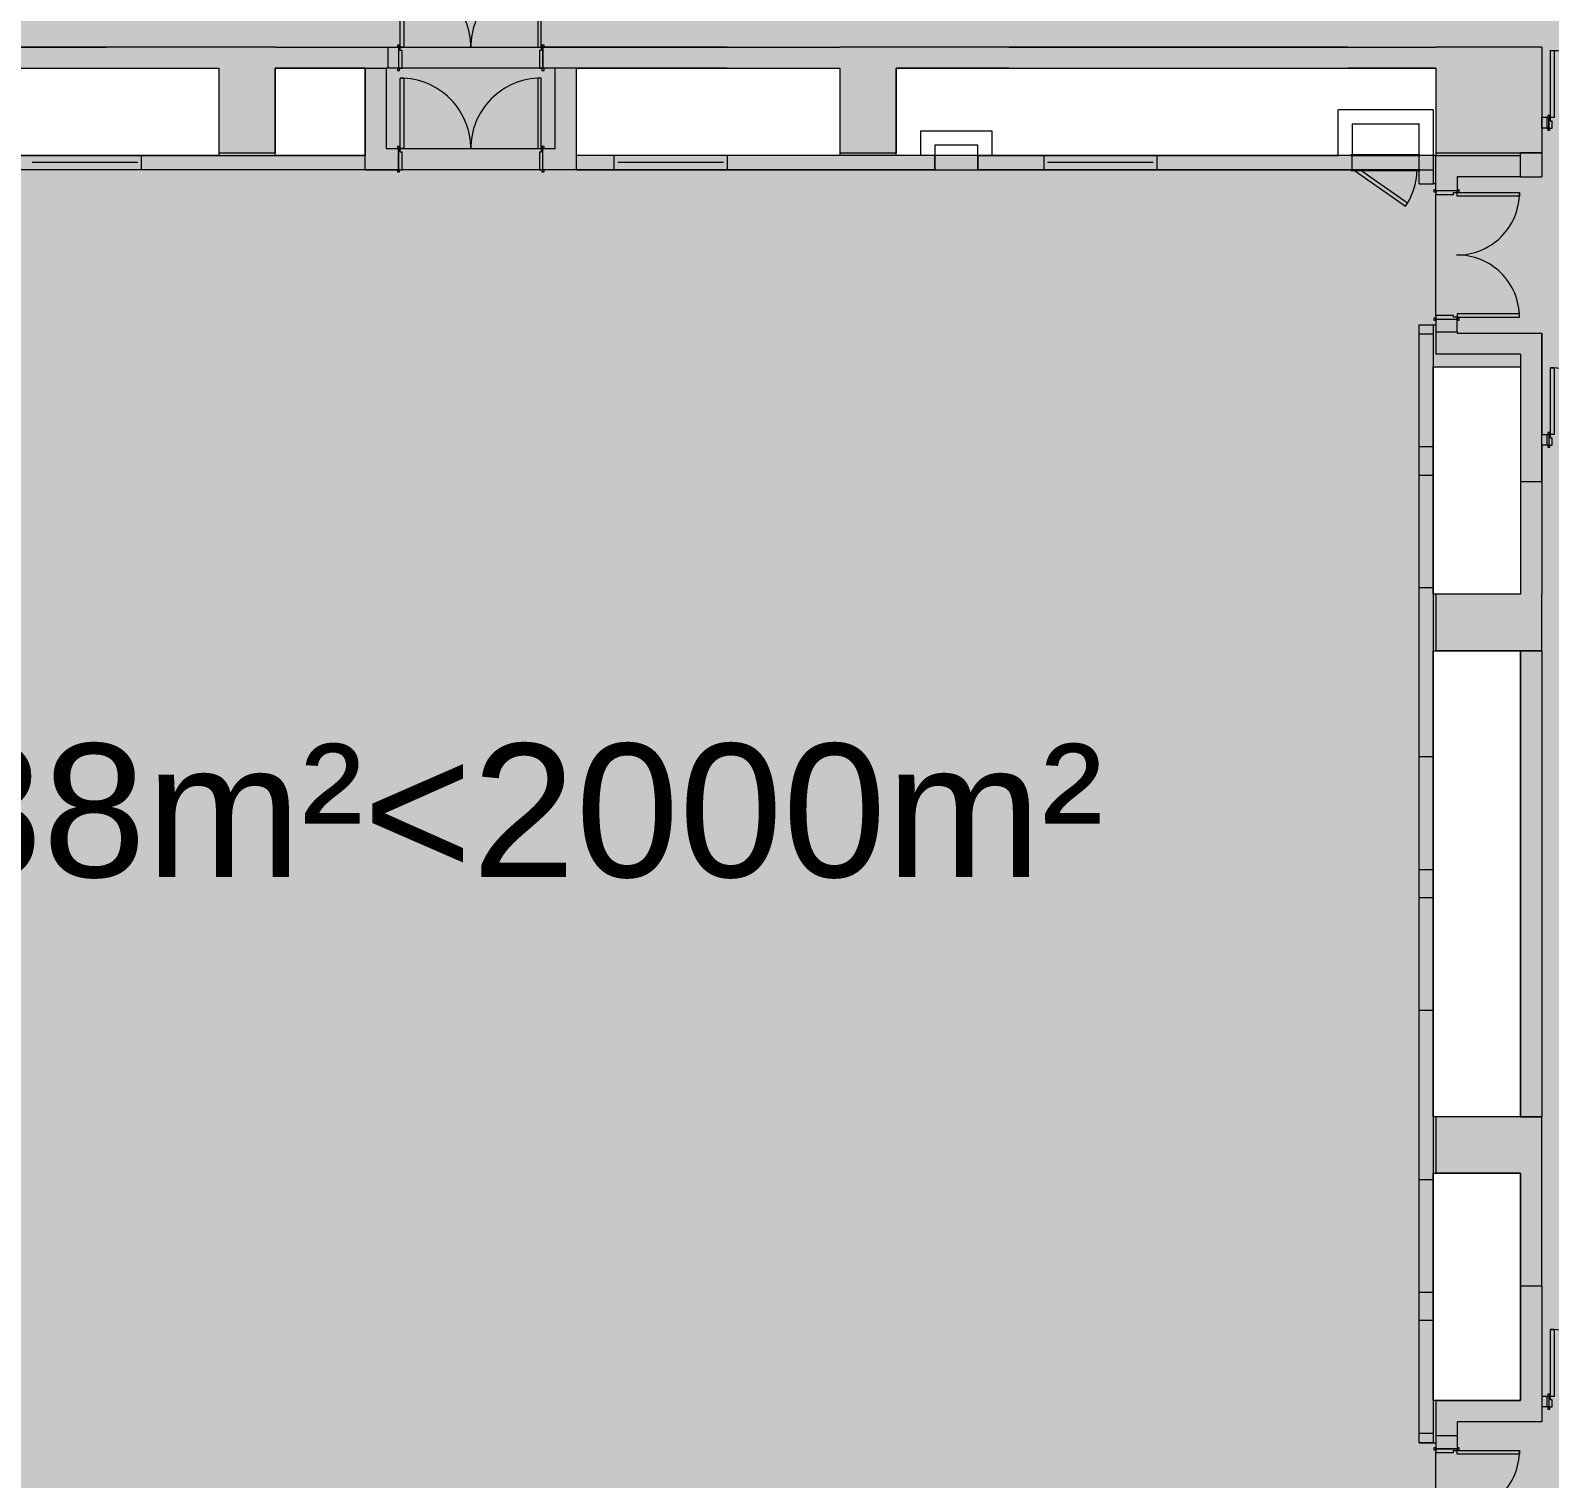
# Model space of a CAD drawing. Header units: millimetres. Extents: x -57519 to 497916, y -349472 to 446842.
# Drawn here: x 384650 to 406212, y 11290 to 31845 of the extents above; entities that cross this region are included whole.
import ezdxf

# ---------------------------------------------------------------- set-up
doc = ezdxf.new("R2010")
doc.units = ezdxf.units.MM
for name, color, linetype, lineweight in [('A-DETL-GENF', 92, 'Continuous', 5), ('A-DETL-THIN', 151, 'Continuous', 9), ('A-DOOR', 31, 'Continuous', 5), ('A-DOOR-FRAM', 31, 'Continuous', 5), ('A-FLOR', 192, 'Continuous', 5), ('A-GLAZ', 151, 'Continuous', 5), ('A-WALL', 113, 'Continuous', 20), ('A-WALL-PATT', 111, 'Continuous', 20), ('G-ANNO-TEXT', 231, 'Continuous', 5), ('I-FURN', 30, 'Continuous', 5), ('S-COLS', 52, 'Continuous', 20)]:
    doc.layers.add(name, color=color, linetype=linetype, lineweight=lineweight)
doc.styles.add('Swis721 BT_10', font='swiss.ttf', dxfattribs={"height": 1892.141757})

# ---------------------------------------------------------------- blocks, each defined once
blk = doc.blocks.new('DLN-Double Door__X03_ - _M19_1900 x 2450 _WH_-V581-G_F SINGLE OCCUPANCY DIAGRAM')
at = {"layer": 'A-DOOR', "color": 191}
for p, q in [((-900, -75), (-950, -75)), ((-950, -75), (-950, -1025)), ((-900, -1025), (-900, -75)), ((900, -75), (950, -75)), ((900, -1025), (900, -75)), ((950, -75), (950, -1025)), ((-950, -1025), (-900, -1025)), ((950, -1025), (900, -1025))]:
    blk.add_line(p, q, dxfattribs=at)
for centre, start, end in [((-950, -75), 330.3333, 0.5), ((950, -75), 179.5, 270), ((-950, -75), 315.25, 330.3333), ((-950, -75), 300.1667, 315.25), ((-950, -75), 270, 300.1667)]:
    blk.add_arc(centre, 950, start, end, dxfattribs=at)
at = {"layer": 'A-DOOR-FRAM', "color": 191}
for p, q in [((-960, 105), (-990, 105)), ((-990, 105), (-990, 75)), ((-990, 75), (-975, 75)), ((-975, 75), (-960, 75)), ((-925, 75), (-975, 75)), ((-975, 75), (-975, -75)), ((-960, 75), (-960, 105)), ((-925, -25), (-925, 75)), ((925, 75), (925, -25)), ((975, 75), (925, 75)), ((990, 105), (960, 105)), ((960, 105), (960, 75)), ((960, 75), (975, 75)), ((975, 75), (990, 75)), ((975, -75), (975, 75)), ((990, 75), (990, 105)), ((-975, -75), (-990, -75)), ((-990, -75), (-990, -105)), ((-990, -105), (-960, -105)), ((-960, -75), (-975, -75)), ((-975, -75), (-950, -75)), ((-960, -105), (-960, -75)), ((-950, -75), (-950, -25)), ((-950, -25), (-925, -25)), ((925, -25), (950, -25)), ((950, -25), (950, -75)), ((950, -75), (975, -75)), ((975, -75), (960, -75)), ((960, -75), (960, -105)), ((960, -105), (990, -105)), ((990, -75), (975, -75)), ((990, -105), (990, -75))]:
    blk.add_line(p, q, dxfattribs=at)
blk = doc.blocks.new('DLN-Double Door__X03_ - _M19_1900 x 2450 _WH_-V582-G_F SINGLE OCCUPANCY DIAGRAM')
at = {"layer": 'A-DOOR', "color": 191}
for p, q in [((-900, -75), (-950, -75)), ((-950, -75), (-950, -1025)), ((-900, -1025), (-900, -75)), ((900, -75), (950, -75)), ((900, -1025), (900, -75)), ((950, -75), (950, -1025)), ((-950, -1025), (-900, -1025)), ((950, -1025), (900, -1025))]:
    blk.add_line(p, q, dxfattribs=at)
for centre, start, end in [((-950, -75), 270, 0.5), ((950, -75), 179.5, 270)]:
    blk.add_arc(centre, 950, start, end, dxfattribs=at)
at = {"layer": 'A-DOOR-FRAM', "color": 191}
for p, q in [((-960, 105), (-990, 105)), ((-990, 105), (-990, 75)), ((-990, 75), (-975, 75)), ((-975, 75), (-960, 75)), ((-925, 75), (-975, 75)), ((-975, 75), (-975, -75)), ((-960, 75), (-960, 105)), ((-925, -25), (-925, 75)), ((925, 75), (925, -25)), ((975, 75), (925, 75)), ((990, 105), (960, 105)), ((960, 105), (960, 75)), ((960, 75), (975, 75)), ((975, 75), (990, 75)), ((975, -75), (975, 75)), ((990, 75), (990, 105)), ((-975, -75), (-990, -75)), ((-990, -75), (-990, -105)), ((-990, -105), (-960, -105)), ((-960, -75), (-975, -75)), ((-975, -75), (-950, -75)), ((-960, -105), (-960, -75)), ((-950, -75), (-950, -25)), ((-950, -25), (-925, -25)), ((925, -25), (950, -25)), ((950, -25), (950, -75)), ((950, -75), (975, -75)), ((975, -75), (960, -75)), ((960, -75), (960, -105)), ((960, -105), (990, -105)), ((990, -75), (975, -75)), ((990, -105), (990, -75))]:
    blk.add_line(p, q, dxfattribs=at)
blk = doc.blocks.new('DLN-Access Panel__AP13_ - _AP13_ 900 x 1100 _WH_-16310694-G_F SINGLE OCCUPANCY DIAGRAM')
at = {"layer": 'A-DOOR', "color": 253}
for p, q in [((-490, 100), (-490, 110)), ((-470, 110), (-490, 110)), ((-490, 100), (-470, 100)), ((480, 110), (-470, 110)), ((-470, 100), (480, 100)), ((490, 110), (480, 110)), ((480, 100), (490, 100)), ((490, 100), (490, 110))]:
    blk.add_line(p, q, dxfattribs=at)
at = {"layer": 'A-DOOR', "color": 191}
for p, q in [((-490, -110), (-490, -100)), ((480, -100), (-490, -100)), ((-490, -110), (480, -110)), ((-436, -110), (287, -616)), ((316, -575), (-349, -110)), ((490, -100), (480, -100)), ((480, -110), (490, -110)), ((490, -110), (490, -100)), ((287, -616), (316, -575))]:
    blk.add_line(p, q, dxfattribs=at)
blk.add_arc((-450, -100), 900, 325, 359.3465, dxfattribs=at)
at = {"layer": 'A-DOOR-FRAM', "color": 191}
for p, q in [((-475, 100), (-475, -100)), ((475, 100), (-470, 100)), ((475, 100), (475, -64)), ((-475, -100), (475, -100)), ((475, -70), (475, -100))]:
    blk.add_line(p, q, dxfattribs=at)
blk = doc.blocks.new('DLN-Double Door__X03_ - _M52_1800 x 2450 _WH_-16954923-G_F SINGLE OCCUPANCY DIAGRAM')
at = {"layer": 'A-DOOR', "color": 191}
for p, q in [((-835, -150), (-885, -150)), ((-885, -150), (-885, -1035)), ((-835, -1035), (-835, -150)), ((835, -150), (885, -150)), ((835, -1035), (835, -150)), ((885, -150), (885, -1035)), ((-885, -1035), (-835, -1035)), ((885, -1035), (835, -1035))]:
    blk.add_line(p, q, dxfattribs=at)
for centre, start, end in [((-885, -150), 270, 0.5), ((885, -150), 179.5, 270)]:
    blk.add_arc(centre, 885, start, end, dxfattribs=at)
at = {"layer": 'A-DOOR-FRAM', "color": 191}
for p, q in [((-895, 180), (-925, 180)), ((-925, 180), (-925, 150)), ((-925, 150), (-910, 150)), ((-910, 150), (-895, 150)), ((-860, 150), (-910, 150)), ((-910, 150), (-910, -150)), ((-895, 150), (-895, 180)), ((-860, -100), (-860, 150)), ((860, 150), (860, -100)), ((910, 150), (860, 150)), ((925, 180), (895, 180)), ((895, 180), (895, 150)), ((895, 150), (910, 150)), ((910, 150), (925, 150)), ((910, -150), (910, 150)), ((925, 150), (925, 180)), ((-910, -150), (-925, -150)), ((-925, -150), (-925, -180)), ((-925, -180), (-895, -180)), ((-895, -150), (-910, -150)), ((-910, -150), (-885, -150)), ((-895, -180), (-895, -150)), ((-885, -150), (-885, -100)), ((-885, -100), (-860, -100)), ((860, -100), (885, -100)), ((885, -100), (885, -150)), ((885, -150), (910, -150)), ((910, -150), (895, -150)), ((895, -150), (895, -180)), ((895, -180), (925, -180)), ((925, -150), (910, -150)), ((925, -180), (925, -150))]:
    blk.add_line(p, q, dxfattribs=at)
blk = doc.blocks.new('DLN-Double Door__X03_ - _M18_2000 x 2450 _WH_-16954924-G_F SINGLE OCCUPANCY DIAGRAM')
at = {"layer": 'A-DOOR', "color": 191}
for p, q in [((-950, -150), (-1000, -150)), ((-1000, -150), (-1000, -1150)), ((-950, -1150), (-950, -150)), ((950, -150), (1000, -150)), ((950, -1150), (950, -150)), ((1000, -150), (1000, -1150)), ((-1000, -1150), (-950, -1150)), ((1000, -1150), (950, -1150))]:
    blk.add_line(p, q, dxfattribs=at)
for centre, start, end in [((-1000, -150), 270, 0.5), ((1000, -150), 179.5, 270)]:
    blk.add_arc(centre, 1000, start, end, dxfattribs=at)
at = {"layer": 'A-DOOR-FRAM', "color": 191}
for p, q in [((-1010, 180), (-1040, 180)), ((-1040, 180), (-1040, 150)), ((-1040, 150), (-1025, 150)), ((-1025, 150), (-1010, 150)), ((-975, 150), (-1025, 150)), ((-1025, 150), (-1025, -150)), ((-1010, 150), (-1010, 180)), ((-975, -100), (-975, 150)), ((975, 150), (975, -100)), ((1025, 150), (975, 150)), ((1040, 180), (1010, 180)), ((1010, 180), (1010, 150)), ((1010, 150), (1025, 150)), ((1025, 150), (1040, 150)), ((1025, -150), (1025, 150)), ((1040, 150), (1040, 180)), ((-1025, -150), (-1040, -150)), ((-1040, -150), (-1040, -180)), ((-1040, -180), (-1010, -180)), ((-1010, -150), (-1025, -150)), ((-1025, -150), (-1000, -150)), ((-1010, -180), (-1010, -150)), ((-1000, -150), (-1000, -100)), ((-1000, -100), (-975, -100)), ((975, -100), (1000, -100)), ((1000, -100), (1000, -150)), ((1000, -150), (1025, -150)), ((1025, -150), (1010, -150)), ((1010, -150), (1010, -180)), ((1010, -180), (1040, -180)), ((1040, -150), (1025, -150)), ((1040, -180), (1040, -150))]:
    blk.add_line(p, q, dxfattribs=at)
blk = doc.blocks.new('DLN-Double Door__X03_ - _M17_2000 x 2450 _WH_-16954926-G_F SINGLE OCCUPANCY DIAGRAM')
at = {"layer": 'A-DOOR', "color": 191}
for p, q in [((-950, -150), (-1000, -150)), ((-1000, -150), (-1000, -1150)), ((-950, -1150), (-950, -150)), ((950, -150), (1000, -150)), ((950, -1150), (950, -150)), ((1000, -150), (1000, -1150)), ((-1000, -1150), (-950, -1150)), ((1000, -1150), (950, -1150))]:
    blk.add_line(p, q, dxfattribs=at)
for centre, start, end in [((-1000, -150), 270, 0.5), ((1000, -150), 179.5, 270)]:
    blk.add_arc(centre, 1000, start, end, dxfattribs=at)
at = {"layer": 'A-DOOR-FRAM', "color": 191}
for p, q in [((-1010, 180), (-1040, 180)), ((-1040, 180), (-1040, 150)), ((-1025, 150), (-1025, -150)), ((-1010, 150), (-1010, 180)), ((-975, -100), (-975, 150)), ((975, 150), (975, -100)), ((1040, 180), (1010, 180)), ((1010, 180), (1010, 150)), ((1025, -150), (1025, 150)), ((1040, 150), (1040, 180)), ((-1025, -150), (-1040, -150)), ((-1040, -150), (-1040, -180)), ((-1040, -180), (-1010, -180)), ((-1010, -150), (-1025, -150)), ((-1025, -150), (-1000, -150)), ((-1010, -180), (-1010, -150)), ((-1000, -150), (-1000, -100)), ((-1000, -100), (-975, -100)), ((975, -100), (1000, -100)), ((1000, -100), (1000, -150)), ((1000, -150), (1025, -150)), ((1025, -150), (1010, -150)), ((1010, -150), (1010, -180)), ((1010, -180), (1040, -180)), ((1040, -150), (1025, -150)), ((1040, -180), (1040, -150))]:
    blk.add_line(p, q, dxfattribs=at)
at = {"layer": 'A-DOOR-FRAM', "color": 201}
for p, q in [((-1040, 150), (-1025, 150)), ((-1025, 150), (-1010, 150)), ((-975, 150), (-1025, 150)), ((1025, 150), (975, 150)), ((1010, 150), (1025, 150)), ((1025, 150), (1040, 150))]:
    blk.add_line(p, q, dxfattribs=at)
blk = doc.blocks.new('DLN-Double Door__X03_ - _M19a_1900 x 2450 _WH_-18812797-G_F SINGLE OCCUPANCY DIAGRAM')
at = {"layer": 'A-DOOR', "color": 191}
for p, q in [((-900, -75), (-950, -75)), ((-950, -75), (-950, -1022)), ((-900, -1025), (-900, -75)), ((900, -75), (950, -75)), ((900, -1025), (900, -75)), ((950, -75), (950, -1025)), ((-950, -1025), (-900, -1025)), ((950, -1025), (900, -1025))]:
    blk.add_line(p, q, dxfattribs=at)
for centre, start, end in [((-950, -75), 270, 0.5), ((950, -75), 179.5, 270)]:
    blk.add_arc(centre, 950, start, end, dxfattribs=at)
at = {"layer": 'A-DOOR-FRAM', "color": 191}
for p, q in [((-960, 105), (-990, 105)), ((-990, 105), (-990, 75)), ((-990, 75), (-975, 75)), ((-975, 75), (-960, 75)), ((-925, 75), (-975, 75)), ((-975, 75), (-975, -75)), ((-960, 75), (-960, 105)), ((-925, -25), (-925, 75)), ((925, 75), (925, -25)), ((975, 75), (925, 75)), ((990, 105), (960, 105)), ((960, 105), (960, 75)), ((960, 75), (975, 75)), ((975, 75), (990, 75)), ((975, -75), (975, 75)), ((990, 75), (990, 105)), ((-975, -75), (-990, -75)), ((-990, -75), (-990, -105)), ((-990, -105), (-960, -105)), ((-960, -75), (-975, -75)), ((-975, -75), (-950, -75)), ((-960, -105), (-960, -75)), ((-950, -75), (-950, -25)), ((-950, -25), (-925, -25)), ((925, -25), (950, -25)), ((950, -25), (950, -75)), ((950, -75), (975, -75)), ((975, -75), (960, -75)), ((960, -75), (960, -105)), ((960, -105), (990, -105)), ((990, -75), (975, -75)), ((990, -105), (990, -75))]:
    blk.add_line(p, q, dxfattribs=at)
blk = doc.blocks.new('DLN_Production Lighting PLB - DLN_Production Lighting PLB-V845-G_F SINGLE OCCUPANCY DIAGRAM')
at = {"layer": 'I-FURN', "color": 191}
for p, q in [((305, 350), (-305, 350)), ((-305, 350), (-305, 150)), ((-35, 355), (-10, 355)), ((-35, 350), (-35, 355)), ((-10, 355), (-10, 350)), ((10, 355), (35, 355)), ((10, 355), (10, 350)), ((35, 350), (35, 355)), ((305, 150), (305, 350))]:
    blk.add_line(p, q, dxfattribs=at)
at = {"layer": 'I-FURN', "color": 253}
for p, q in [((-305, 150), (-305, 0)), ((-305, 0), (305, 0)), ((305, 0), (305, 150))]:
    blk.add_line(p, q, dxfattribs=at)
blk = doc.blocks.new('DLN_Louvre - 1600x500_WH_-15604522-G_F SINGLE OCCUPANCY DIAGRAM')
at = {"layer": 'A-GLAZ'}
blk.add_line((-750, 0), (750, 0), dxfattribs=at)

msp = doc.modelspace()

# ---------------------------------------------------------------- hatches: boundary and pattern name
at = {"layer": 'A-DETL-GENF', "transparency": 33554585}
h = msp.add_hatch(color=201, dxfattribs=at)
h.paths.add_polyline_path([(378712.3, -2142.5), (378712.3, 5707.5), (408249.8, 5707.5), (408249.8, 31607.5), (411824.8, 31607.5), (411824.8, 28857.5), (414124.8, 28857.5), (414124.8, 34332.5), (417674.8, 34332.5), (417674.8, 35647.5), (420699.8, 35647.5), (420699.8, 52157.5), (392454.3, 52157.5), (392454.3, 45782.5), (382199.8, 45782.5), (382199.8, 52157.5), (367049.8, 52157.5), (367049.8, 5707.5), (368349.8, 5707.5), (368349.8, 3222.2), (374112.3, -1265.4), (374112.3, -2142.5), (376972.2, -2142.5)], flags=0)
h.paths.add_polyline_path([(370849.8, 8157.5), (370849.8, 9357.5), (369649.8, 9357.5), (369649.8, 15624.2), (370889.8, 15624.2), (370889.8, 9397.5), (371149.8, 9397.5), (371149.8, 8157.5)], flags=0)
h.paths.add_polyline_path([(388124.8, 8157.5), (388124.8, 9397.5), (389899.8, 9397.5), (389899.8, 8157.5)], flags=0)
h.paths.add_polyline_path([(382791.7, 8157.5), (382352.3, 8157.5), (382352.3, 9397.5), (387324.8, 9397.5), (387324.8, 8157.5), (386671.4, 8157.5)], flags=0)
h.paths.add_polyline_path([(404599.8, 8157.5), (396937.3, 8157.5), (396937.3, 9397.5), (404599.8, 9397.5), (404599.8, 8571.4)], flags=0)
h.paths.add_polyline_path([(394430.7, 8157.5), (392899.8, 8157.5), (392899.8, 9397.5), (396137.3, 9397.5), (396137.3, 8157.5)], flags=0)
h.paths.add_polyline_path([(405799.8, 12397.5), (404559.8, 12397.5), (404559.8, 15624.2), (405799.8, 15624.2), (405799.8, 12969.9)], flags=0)
h.paths.add_polyline_path([(370889.8, 16424.2), (369649.8, 16424.2), (369649.8, 23040.8), (370889.8, 23040.8), (370889.8, 17368.3)], flags=0)
h.paths.add_polyline_path([(404559.8, 16424.2), (404559.8, 23040.8), (405799.8, 23040.8), (405799.8, 16424.2)], flags=0)
h.paths.add_polyline_path([(369649.8, 23840.8), (369649.8, 30107.5), (370849.8, 30107.5), (370849.8, 31307.5), (371149.8, 31307.5), (371149.8, 30107.5), (370889.8, 30107.5), (370889.8, 23840.8)], flags=0)
h.paths.add_polyline_path([(404559.8, 23840.8), (404559.8, 27067.5), (405799.8, 27067.5), (405799.8, 23840.8)], flags=0)
h.paths.add_polyline_path([(388124.8, 30067.5), (388124.8, 31307.5), (389399.8, 31307.5), (389399.8, 30067.5)], flags=0)
h.paths.add_polyline_path([(373449.8, 30067.5), (373449.8, 31307.5), (378512.3, 31307.5), (378512.3, 30067.5), (375032.4, 30067.5)], flags=0)
h.paths.add_polyline_path([(386671.4, 30067.5), (382349.8, 30067.5), (382349.8, 31307.5), (387324.8, 31307.5), (387324.8, 30067.5)], flags=0)
h.paths.add_polyline_path([(394430.7, 30067.5), (392399.8, 30067.5), (392399.8, 31307.5), (396137.3, 31307.5), (396137.3, 30067.5)], flags=0)
h.paths.add_polyline_path([(402190, 30067.5), (396937.3, 30067.5), (396937.3, 31307.5), (404599.8, 31307.5), (404599.8, 30067.5), (404129.8, 30067.5)], flags=0)
h.paths.add_polyline_path([(407299.8, 35797.5), (407299.8, 36247.5), (408249.8, 36247.5), (408249.8, 35797.5), (408009.5, 35797.5)], flags=0)
h.paths.add_polyline_path([(412649.8, 35797.5), (412649.8, 37247.5), (415649.8, 37247.5), (415649.8, 35797.5), (413829, 35797.5)], flags=0)
h.paths.add_polyline_path([(412649.8, 37397.5), (412649.8, 37897.5), (418299.8, 37897.5), (418299.8, 37397.5), (412859.1, 37397.5)], flags=0)
h.paths.add_polyline_path([(408979.4, 37847.5), (408399.8, 37847.5), (408399.8, 38327.5), (410749.8, 38327.5), (410749.8, 37847.5), (409949.3, 37847.5)], flags=0)
h.paths.add_polyline_path([(381599.8, 37907.5), (381599.8, 39557.5), (382049.8, 39557.5), (382049.8, 37907.5), (381821.8, 37907.5)], flags=0)
h.paths.add_polyline_path([(406069.7, 38657.5), (404849.8, 38657.5), (404849.8, 49957.5), (408249.8, 49957.5), (408249.8, 38657.5), (408009.5, 38657.5)], flags=0)
h.paths.add_polyline_path([(370182.8, 40207.5), (369149.8, 40207.5), (369149.8, 40707.5), (370699.8, 40707.5), (370699.8, 40207.5)], flags=0)
h.paths.add_polyline_path([(381599.8, 40257.5), (381599.8, 42757.5), (382049.8, 42757.5), (382049.8, 40257.5), (381821.8, 40257.5)], flags=0)
h.paths.add_polyline_path([(414798.9, 42697.5), (410674.8, 42697.5), (410674.8, 43197.5), (418349.8, 43197.5), (418349.8, 42697.5), (415768.8, 42697.5)], flags=0)
h.paths.add_polyline_path([(377289.8, 42907.5), (375749.8, 42907.5), (375749.8, 43407.5), (377289.8, 43407.5), (377289.8, 43209.2)], flags=0)
h.paths.add_polyline_path([(382049.8, 46907.5), (379399.8, 46907.5), (379399.8, 52007.5), (382049.8, 52007.5), (382049.8, 47057.9)], flags=0)
h.paths.add_polyline_path([(410919.2, 47837.5), (410674.8, 47837.5), (410674.8, 48337.5), (418349.8, 48337.5), (418349.8, 47837.5), (411404.2, 47837.5)], flags=0)
h.paths.add_polyline_path([(408399.8, 50107.5), (408399.8, 52007.5), (408849.8, 52007.5), (408849.8, 50107.5)], flags=0)
at = {"layer": 'A-WALL-PATT', "transparency": 33554432}
for points in [[(382349.8, 31307.5), (385724.8, 31307.5), (385724.8, 31607.5), (382049.8, 31607.5), (382049.8, 31307.5)], [(402190, 31307.5), (403349.8, 31307.5), (403349.8, 31607.5), (398537.3, 31607.5), (398537.3, 31307.5)], [(389399.8, 30167.5), (389699.8, 30167.5), (389699.8, 31307.5), (389399.8, 31307.5), (389399.8, 30563.7)], [(392099.8, 30167.5), (392399.8, 30167.5), (392399.8, 31307.5), (392099.8, 31307.5), (392099.8, 30563.7)], [(405099.7, 29767.5), (405799.8, 29767.5), (405799.8, 30067.5), (404599.8, 30067.5), (404599.8, 29767.5), (404899.8, 29767.5)], [(406099.8, 27247.5), (406099.8, 27547.5), (404599.8, 27547.5), (404599.8, 27247.5), (406069.7, 27247.5)], [(406099.8, 25440.8), (406099.8, 27247.5), (405799.8, 27247.5), (405799.8, 25440.8), (406069.7, 25440.8)], [(406099.8, 16424.2), (406099.8, 23040.8), (405799.8, 23040.8), (405799.8, 16424.2), (406069.7, 16424.2)], [(406069.7, 12097.5), (406099.8, 12097.5), (406099.8, 14024.2), (405799.8, 14024.2), (405799.8, 12097.5), (405909.7, 12097.5)], [(404899.8, 12097.5), (405799.8, 12097.5), (405799.8, 12397.5), (404599.8, 12397.5), (404599.8, 12097.5)]]:
    msp.add_hatch(color=133, dxfattribs=at).paths.add_polyline_path(points, flags=0)
at = {"layer": 'A-WALL-PATT'}
for points in [[(387324.8, 31307.5), (387324.8, 31607.5), (385724.8, 31607.5), (385724.8, 31307.5), (386671.4, 31307.5)], [(389724.8, 31307.5), (389724.8, 31607.5), (388124.8, 31607.5), (388124.8, 31307.5), (389699.8, 31307.5)], [(404599.8, 31307.5), (404599.8, 31607.5), (403349.8, 31607.5), (403349.8, 31307.5)], [(406099.8, 29767.5), (406099.8, 30107.5), (405799.8, 30107.5), (405799.8, 29767.5), (406069.7, 29767.5)], [(406069.7, 23840.8), (406099.8, 23840.8), (406099.8, 25440.8), (405799.8, 25440.8), (405799.8, 23840.8), (406028.6, 23840.8)], [(406099.8, 14024.2), (406099.8, 15624.2), (405799.8, 15624.2), (405799.8, 14024.2), (406069.7, 14024.2)]]:
    msp.add_hatch(color=133, dxfattribs=at).paths.add_polyline_path(points, flags=0)
at = {"layer": 'A-WALL-PATT', "transparency": 33554432}
h = msp.add_hatch(color=133, dxfattribs=at)
h.paths.add_polyline_path([(394430.7, 31307.5), (394537.3, 31307.5), (394537.3, 31607.5), (391924.8, 31607.5), (391924.8, 31307.5), (392454.3, 31307.5)], flags=0)
h.paths.add_polyline_path([(389874.8, 31307.5), (389874.8, 31607.5), (389724.8, 31607.5), (389724.8, 31307.5)], flags=0)
at = {"layer": 'A-WALL-PATT'}
h = msp.add_hatch(color=133, dxfattribs=at)
h.paths.add_polyline_path([(396937.3, 31307.5), (398537.3, 31307.5), (398537.3, 31607.5), (396937.3, 31607.5)], flags=0)
h.paths.add_polyline_path([(396137.3, 31307.5), (396137.3, 31607.5), (394537.3, 31607.5), (394537.3, 31307.5)], flags=0)
at = {"layer": 'A-WALL-PATT', "transparency": 33554432}
h = msp.add_hatch(color=133, dxfattribs=at)
h.paths.add_polyline_path([(408249.8, 30457.5), (408249.8, 30607.5), (408149.8, 30607.5), (408149.8, 30457.5)], flags=0)
h.paths.add_polyline_path([(406099.8, 30457.5), (406199.8, 30457.5), (406199.8, 30607.5), (406099.8, 30607.5), (406099.8, 30563.7)], flags=0)
h = msp.add_hatch(color=133, dxfattribs=at)
h.paths.add_polyline_path([(389404.7, 29867.5), (389874.8, 29867.5), (389874.8, 30167.5), (389399.8, 30167.5), (389399.8, 29867.5)], flags=0)
h.paths.add_polyline_path([(392399.8, 29867.5), (392397.4, 30167.5), (391924.8, 30167.5), (391924.8, 29867.5), (392375.7, 29867.5)], flags=0)
h = msp.add_hatch(color=133, dxfattribs=at)
h.paths.add_polyline_path([(404599.8, 27547.5), (404899.8, 27547.5), (404899.8, 27747.5), (404599.8, 27747.5)], flags=0)
h.paths.add_polyline_path([(404799.8, 29567.5), (404899.8, 29567.5), (404899.8, 29767.5), (404599.8, 29767.5), (404599.8, 29567.5)], flags=0)
h = msp.add_hatch(color=133, dxfattribs=at)
h.paths.add_polyline_path([(406099.8, 25957.5), (406199.8, 25957.5), (406199.8, 26107.5), (406099.8, 26107.5)], flags=0)
h.paths.add_polyline_path([(408249.8, 25957.5), (408249.8, 26107.5), (408149.8, 26107.5), (408149.8, 25957.5)], flags=0)
h = msp.add_hatch(color=133, dxfattribs=at)
h.paths.add_polyline_path([(408149.8, 12307.5), (408249.8, 12307.5), (408249.8, 12457.5), (408149.8, 12457.5), (408149.8, 12420.1)], flags=0)
h.paths.add_polyline_path([(406199.8, 12307.5), (406199.8, 12457.5), (406099.8, 12457.5), (406099.8, 12307.5)], flags=0)
h = msp.add_hatch(color=133, dxfattribs=at)
h.paths.add_polyline_path([(404719.8, 9697.5), (404899.8, 9697.5), (404899.8, 9892.5), (404599.8, 9892.5), (404599.8, 9697.5)], flags=0)
h.paths.add_polyline_path([(404899.8, 11712.5), (404899.8, 12097.5), (404599.8, 12097.5), (404599.8, 11712.5)], flags=0)
at = {"layer": 'S-COLS'}
for points in [[(387350.7, 30107.5), (388124.8, 30107.5), (388124.8, 31607.5), (387324.8, 31607.5), (387324.8, 30107.5)], [(396137.3, 30107.5), (396937.3, 30107.5), (396937.3, 31607.5), (396137.3, 31607.5), (396137.3, 30563.7)], [(406069.7, 30107.5), (406099.8, 30107.5), (406099.8, 31607.5), (404599.8, 31607.5), (404599.8, 30107.5), (405799.8, 30107.5)], [(405799.8, 23040.8), (406099.8, 23040.8), (406099.8, 23840.8), (404599.8, 23840.8), (404599.8, 23040.8), (405547.5, 23040.8)], [(404599.8, 15624.2), (406099.8, 15624.2), (406099.8, 16424.2), (404599.8, 16424.2), (404599.8, 15650)]]:
    msp.add_hatch(color=133, dxfattribs=at).paths.add_polyline_path(points, flags=0)

# ---------------------------------------------------------------- linework, layer by layer
at = {"layer": 'A-DETL-THIN', "lineweight": 5}
for p, q in [((382349.8, 31307.5), (387324.8, 31307.5)), ((387324.8, 31307.5), (387324.8, 30067.5)), ((388124.8, 30067.5), (388124.8, 31307.5)), ((388124.8, 31307.5), (389399.8, 31307.5)), ((389399.8, 31307.5), (389399.8, 30067.5)), ((392399.8, 30067.5), (392399.8, 31307.5)), ((392399.8, 31307.5), (396137.3, 31307.5)), ((396137.3, 31307.5), (396137.3, 30067.5)), ((396937.3, 30067.5), (396937.3, 31307.5)), ((396937.3, 31307.5), (404599.8, 31307.5)), ((404599.8, 31307.5), (404599.8, 30067.5)), ((387324.8, 30067.5), (382349.8, 30067.5)), ((389399.8, 30067.5), (388124.8, 30067.5)), ((396137.3, 30067.5), (392399.8, 30067.5)), ((404599.8, 30067.5), (396937.3, 30067.5)), ((404559.8, 23840.8), (404559.8, 27067.5)), ((404559.8, 27067.5), (405799.8, 27067.5)), ((405799.8, 27067.5), (405799.8, 23840.8)), ((405799.8, 23840.8), (404559.8, 23840.8)), ((404559.8, 16424.2), (404559.8, 23040.8)), ((404559.8, 23040.8), (405799.8, 23040.8)), ((405799.8, 23040.8), (405799.8, 16424.2)), ((405799.8, 16424.2), (404559.8, 16424.2)), ((404559.8, 15624.2), (405799.8, 15624.2)), ((404559.8, 12397.5), (404559.8, 15624.2)), ((405799.8, 15624.2), (405799.8, 12397.5)), ((405799.8, 12397.5), (404559.8, 12397.5))]:
    msp.add_line(p, q, dxfattribs=at)
at = {"layer": 'A-FLOR'}
for p, q in [((382199.8, 31607.5), (385724.8, 31607.5)), ((389724.8, 31607.5), (389859.8, 31607.5)), ((389899.8, 31607.5), (391899.8, 31607.5)), ((391939.8, 31607.5), (394537.3, 31607.5)), ((398537.3, 31607.5), (403349.8, 31607.5)), ((389859.8, 31307.5), (389724.8, 31307.5)), ((391909.8, 31307.5), (389889.8, 31307.5)), ((403409.8, 30517.5), (403409.8, 30077.5)), ((404359.8, 30077.5), (404359.8, 30517.5)), ((406184.8, 30607.5), (406099.8, 30607.5)), ((406174.8, 30457.5), (406099.8, 30457.5)), ((406174.8, 30607.5), (406174.8, 30457.5)), ((389699.8, 30167.5), (389859.8, 30167.5)), ((389889.8, 30167.5), (391909.8, 30167.5)), ((391939.8, 30167.5), (392099.8, 30167.5)), ((389399.8, 29867.5), (381974.8, 29867.5)), ((389859.8, 29867.5), (389404.7, 29867.5)), ((391874.8, 29867.5), (389924.8, 29867.5)), ((392399.8, 29867.5), (391939.8, 29867.5)), ((397487.3, 29867.5), (392404.7, 29867.5)), ((403404.8, 29867.5), (398097.3, 29867.5)), ((404359.8, 29667.5), (404359.8, 29857.5)), ((404899.8, 29767.5), (404899.8, 29582.5)), ((404594.5, 29667.5), (404559.8, 29667.5)), ((404599.8, 29582.5), (404599.8, 29667.5)), ((404899.8, 29567.5), (404599.8, 29567.5)), ((404599.8, 27797.5), (404599.8, 29517.5)), ((404359.8, 11797.5), (404359.8, 27667.5)), ((404359.8, 27667.5), (404599.8, 27667.5)), ((404599.8, 27732.5), (404599.8, 27567.5)), ((404599.8, 27567.5), (404899.8, 27567.5)), ((404899.8, 27567.5), (404899.8, 27547.5)), ((404899.8, 27547.5), (406099.8, 27547.5)), ((406099.8, 27547.5), (406099.8, 26107.5)), ((406099.8, 26107.5), (406174.8, 26107.5)), ((406174.8, 26107.5), (406174.8, 25957.5)), ((406184.8, 25957.5), (406099.8, 25957.5)), ((406099.8, 25957.5), (406099.8, 25440.8)), ((406099.8, 23040.8), (406099.8, 16424.2)), ((406099.8, 14024.2), (406099.8, 12457.5)), ((406184.8, 12457.5), (406099.8, 12457.5)), ((406174.8, 12307.5), (406099.8, 12307.5)), ((406174.8, 12457.5), (406174.8, 12307.5)), ((404899.8, 12097.5), (404899.8, 11897.5)), ((404899.8, 11897.5), (404599.8, 11897.5)), ((404599.8, 11792.5), (404359.8, 11792.5)), ((404599.8, 9942.5), (404599.8, 11662.5))]:
    msp.add_line(p, q, dxfattribs=at)
at = {"layer": 'A-WALL', "color": 191, "lineweight": 5}
for p, q in [((385724.8, 31607.5), (382049.8, 31607.5)), ((389724.8, 31607.5), (389874.8, 31607.5)), ((389874.8, 31607.5), (389874.8, 31307.5)), ((394537.3, 31607.5), (391924.8, 31607.5)), ((391924.8, 31607.5), (391924.8, 31307.5)), ((403349.8, 31607.5), (398537.3, 31607.5)), ((382049.8, 31307.5), (385724.8, 31307.5)), ((389399.8, 29867.5), (389399.8, 31307.5)), ((389699.8, 31307.5), (389699.8, 30167.5)), ((394537.3, 31307.5), (391924.8, 31307.5)), ((392099.8, 30167.5), (392099.8, 31307.5)), ((392399.8, 29867.5), (392399.8, 31307.5)), ((398537.3, 31307.5), (403349.8, 31307.5)), ((406099.8, 30457.5), (406099.8, 30607.5)), ((406174.8, 30457.5), (406199.8, 30457.5)), ((406199.8, 30607.5), (406184.8, 30607.5)), ((406199.8, 30457.5), (406199.8, 30607.5)), ((381949.8, 30067.5), (389399.8, 30067.5)), ((386224.8, 29867.5), (386224.8, 30067.5)), ((389399.8, 29867.5), (389399.8, 30067.5)), ((389859.8, 30167.5), (389874.8, 30167.5)), ((389874.8, 29867.5), (389874.8, 30167.5)), ((391924.8, 29867.5), (391924.8, 30167.5)), ((391939.8, 30167.5), (391924.8, 30167.5)), ((397487.3, 30067.5), (392399.8, 30067.5)), ((392937.3, 29867.5), (392937.3, 30067.5)), ((394537.3, 30067.5), (394537.3, 29867.5)), ((397487.3, 29867.5), (397487.3, 30067.5)), ((398097.3, 30067.5), (398097.3, 29867.5)), ((398097.3, 30067.5), (403209.8, 30067.5)), ((399037.3, 29867.5), (399037.3, 30067.5)), ((400637.3, 30067.5), (400637.3, 29867.5)), ((403404.8, 30067.5), (403404.8, 29867.5)), ((404359.8, 30067.5), (403409.8, 30067.5)), ((404354.8, 30067.5), (404354.8, 29903.1)), ((404599.8, 29567.5), (404599.8, 30067.5)), ((404599.8, 30067.5), (405799.8, 30067.5)), ((406099.8, 30107.5), (405799.8, 30107.5)), ((405799.8, 29767.5), (405799.8, 30067.5)), ((389399.8, 29867.5), (381949.8, 29867.5)), ((389404.7, 29867.5), (389874.8, 29867.5)), ((392399.8, 29867.5), (391924.8, 29867.5)), ((392404.7, 29867.5), (397487.3, 29867.5)), ((398097.3, 29867.5), (404559.8, 29867.5)), ((404354.8, 29897.9), (404354.8, 29867.5)), ((404359.8, 29667.5), (404359.8, 29867.5)), ((405799.8, 29767.5), (404899.8, 29767.5)), ((404359.8, 29667.5), (404559.8, 29667.5)), ((404899.8, 29582.5), (404899.8, 29567.5)), ((404359.8, 11797.5), (404359.8, 27667.5)), ((404559.8, 27667.5), (404559.8, 11797.5)), ((404599.8, 27747.5), (404599.8, 27247.5)), ((404599.8, 27747.5), (404899.8, 27747.5)), ((404899.8, 27567.5), (404899.8, 27747.5)), ((404559.8, 27532.2), (404359.8, 27532.2)), ((406099.8, 25440.8), (406099.8, 27547.5)), ((405799.8, 27247.5), (404599.8, 27247.5)), ((405799.8, 27247.5), (405799.8, 25440.8)), ((406174.8, 26107.5), (406199.8, 26107.5)), ((406199.8, 26107.5), (406199.8, 25957.5)), ((404559.8, 25932.2), (404359.8, 25932.2)), ((406184.8, 25957.5), (406199.8, 25957.5)), ((404359.8, 25532.8), (404559.8, 25532.8)), ((405799.8, 25440.8), (406099.8, 25440.8)), ((404559.8, 23932.8), (404359.8, 23932.8)), ((405799.8, 16424.2), (405799.8, 23040.8)), ((405799.8, 23040.8), (406099.8, 23040.8)), ((406099.8, 23040.8), (406099.8, 16424.2)), ((404559.8, 21532.5), (404359.8, 21532.5)), ((404559.8, 19932.5), (404359.8, 19932.5)), ((404559.8, 19532.5), (404359.8, 19532.5)), ((404559.8, 17932.5), (404359.8, 17932.5)), ((405799.8, 16424.2), (406099.8, 16424.2)), ((404559.8, 15532.5), (404359.8, 15532.5)), ((405799.8, 12397.5), (405799.8, 14024.2)), ((406099.8, 14024.2), (406099.8, 12097.5)), ((404559.8, 13932.5), (404359.8, 13932.5)), ((404559.8, 13532.5), (404359.8, 13532.5)), ((404599.8, 12397.5), (405799.8, 12397.5)), ((404599.8, 12397.5), (404599.8, 11712.5)), ((406174.8, 12307.5), (406199.8, 12307.5)), ((406184.8, 12457.5), (406199.8, 12457.5)), ((406199.8, 12457.5), (406199.8, 12307.5)), ((406099.8, 12097.5), (404899.8, 12097.5)), ((404559.8, 11932.5), (404359.8, 11932.5)), ((404899.8, 11897.5), (404899.8, 11712.5)), ((404559.8, 11797.5), (404359.8, 11797.5)), ((404599.8, 11712.5), (404899.8, 11712.5))]:
    msp.add_line(p, q, dxfattribs=at)
at = {"layer": 'A-WALL', "color": 221}
for p, q in [((387324.8, 31607.5), (385724.8, 31607.5)), ((388124.8, 31607.5), (389724.8, 31607.5)), ((389724.8, 31607.5), (389724.8, 31307.5)), ((394537.3, 31607.5), (396137.3, 31607.5)), ((398537.3, 31607.5), (396937.3, 31607.5)), ((403349.8, 31607.5), (404599.8, 31607.5)), ((385724.8, 31307.5), (387324.8, 31307.5)), ((389399.8, 31307.5), (388124.8, 31307.5)), ((394537.3, 31307.5), (396137.3, 31307.5)), ((398537.3, 31307.5), (396937.3, 31307.5)), ((404599.8, 31307.5), (403349.8, 31307.5)), ((405799.8, 30067.5), (405799.8, 30107.5)), ((406099.8, 30107.5), (406099.8, 29767.5)), ((405799.8, 29767.5), (406099.8, 29767.5)), ((405799.8, 25440.8), (405799.8, 23840.8)), ((405799.8, 25440.8), (406099.8, 25440.8)), ((406099.8, 25440.8), (406099.8, 23840.8)), ((405799.8, 14024.2), (405799.8, 15624.2)), ((406099.8, 14024.2), (406099.8, 15624.2)), ((405799.8, 14024.2), (406099.8, 14024.2))]:
    msp.add_line(p, q, dxfattribs=at)
at = {"layer": 'A-WALL', "color": 201, "lineweight": 5}
for p, q in [((389399.8, 31307.5), (389699.8, 31307.5)), ((389859.8, 31307.5), (389874.8, 31307.5))]:
    msp.add_line(p, q, dxfattribs=at)
at = {"layer": 'A-WALL', "color": 211}
msp.add_line((389724.8, 31307.5), (389699.8, 31307.5), dxfattribs=at)
at = {"layer": 'A-WALL', "color": 253, "lineweight": 5}
for p, q in [((403209.8, 30067.5), (403209.8, 30717.5)), ((404559.8, 30717.5), (403209.8, 30717.5)), ((404559.8, 30717.5), (404559.8, 29667.5)), ((397287.3, 30067.5), (397287.3, 30417.5)), ((397287.3, 30417.5), (398297.3, 30417.5)), ((398297.3, 30417.5), (398297.3, 30067.5)), ((403409.8, 30517.5), (404359.8, 30517.5)), ((403409.8, 30077.5), (403409.8, 30067.5)), ((404359.8, 30067.5), (404359.8, 30077.5))]:
    msp.add_line(p, q, dxfattribs=at)
at = {"layer": 'S-COLS', "color": 221}
for p, q in [((388124.8, 31607.5), (387324.8, 31607.5)), ((396937.3, 31607.5), (396137.3, 31607.5)), ((406099.8, 31607.5), (404599.8, 31607.5)), ((406099.8, 31607.5), (406099.8, 30107.5)), ((387324.8, 31307.5), (387324.8, 30107.5)), ((388124.8, 31307.5), (388124.8, 30107.5)), ((396137.3, 31307.5), (396137.3, 30107.5)), ((396937.3, 31307.5), (396937.3, 30107.5)), ((404599.8, 31307.5), (404599.8, 30107.5)), ((387324.8, 30107.5), (388124.8, 30107.5)), ((396137.3, 30107.5), (396937.3, 30107.5)), ((404599.8, 30107.5), (405799.8, 30107.5)), ((405799.8, 23840.8), (404599.8, 23840.8)), ((404599.8, 23840.8), (404599.8, 23040.8)), ((406099.8, 23040.8), (406099.8, 23840.8)), ((406099.8, 23040.8), (404599.8, 23040.8)), ((406099.8, 16424.2), (404599.8, 16424.2)), ((404599.8, 16424.2), (404599.8, 15624.2)), ((406099.8, 15624.2), (406099.8, 16424.2)), ((405799.8, 15624.2), (404599.8, 15624.2))]:
    msp.add_line(p, q, dxfattribs=at)
at = {"layer": 'S-COLS', "color": 191, "lineweight": 5}
msp.add_line((405799.8, 30107.5), (406099.8, 30107.5), dxfattribs=at)

# ---------------------------------------------------------------- block references
at = {"layer": 'A-DOOR', "color": 201, "rotation": 180}
msp.add_blockref('DLN-Double Door__X03_ - _M17_2000 x 2450 _WH_-16954926-G_F SINGLE OCCUPANCY DIAGRAM', (390899.8, 31457.5), dxfattribs=at)
at = {"layer": 'A-DOOR', "color": 191}
for name, p, rotation in [('DLN-Double Door__X03_ - _M19a_1900 x 2450 _WH_-18812797-G_F SINGLE OCCUPANCY DIAGRAM', (407174.8, 30532.5), 180), ('DLN-Double Door__X03_ - _M18_2000 x 2450 _WH_-16954924-G_F SINGLE OCCUPANCY DIAGRAM', (390899.8, 30017.5), 180), ('DLN-Double Door__X03_ - _M52_1800 x 2450 _WH_-16954923-G_F SINGLE OCCUPANCY DIAGRAM', (404749.8, 28657.5), 89.99999999999997), ('DLN-Double Door__X03_ - _M19_1900 x 2450 _WH_-V581-G_F SINGLE OCCUPANCY DIAGRAM', (407174.8, 26032.5), 180), ('DLN-Double Door__X03_ - _M19_1900 x 2450 _WH_-V582-G_F SINGLE OCCUPANCY DIAGRAM', (407174.8, 12382.5), 180), ('DLN-Double Door__X03_ - _M52_1800 x 2450 _WH_-16954923-G_F SINGLE OCCUPANCY DIAGRAM', (404749.8, 10802.5), 89.99999999999997)]:
    msp.add_blockref(name, p, dxfattribs=dict(at, rotation=rotation))
msp.add_blockref('DLN-Access Panel__AP13_ - _AP13_ 900 x 1100 _WH_-16310694-G_F SINGLE OCCUPANCY DIAGRAM', (403879.8, 29967.5), dxfattribs=at)
at = {"layer": 'A-GLAZ', "rotation": 180}
for p in [(385424.8, 29967.5), (393737.3, 29967.5), (399837.3, 29967.5)]:
    msp.add_blockref('DLN_Louvre - 1600x500_WH_-15604522-G_F SINGLE OCCUPANCY DIAGRAM', p, dxfattribs=at)
at = {"layer": 'I-FURN', "color": 253, "rotation": 180}
msp.add_blockref('DLN_Production Lighting PLB - DLN_Production Lighting PLB-V845-G_F SINGLE OCCUPANCY DIAGRAM', (397792.3, 30217.5), dxfattribs=at)

# ---------------------------------------------------------------- texts
at = {"layer": 'G-ANNO-TEXT', "color": 7, "insert": (380412.1, 21720.4), "char_height": 1892.142, "width": 24188.826, "attachment_point": 1, "line_spacing_factor": 1.00667, "style": 'Swis721 BT_10'}
msp.add_mtext('1988m²<2000m²', dxfattribs=at)

doc.saveas('drawing.dxf')
